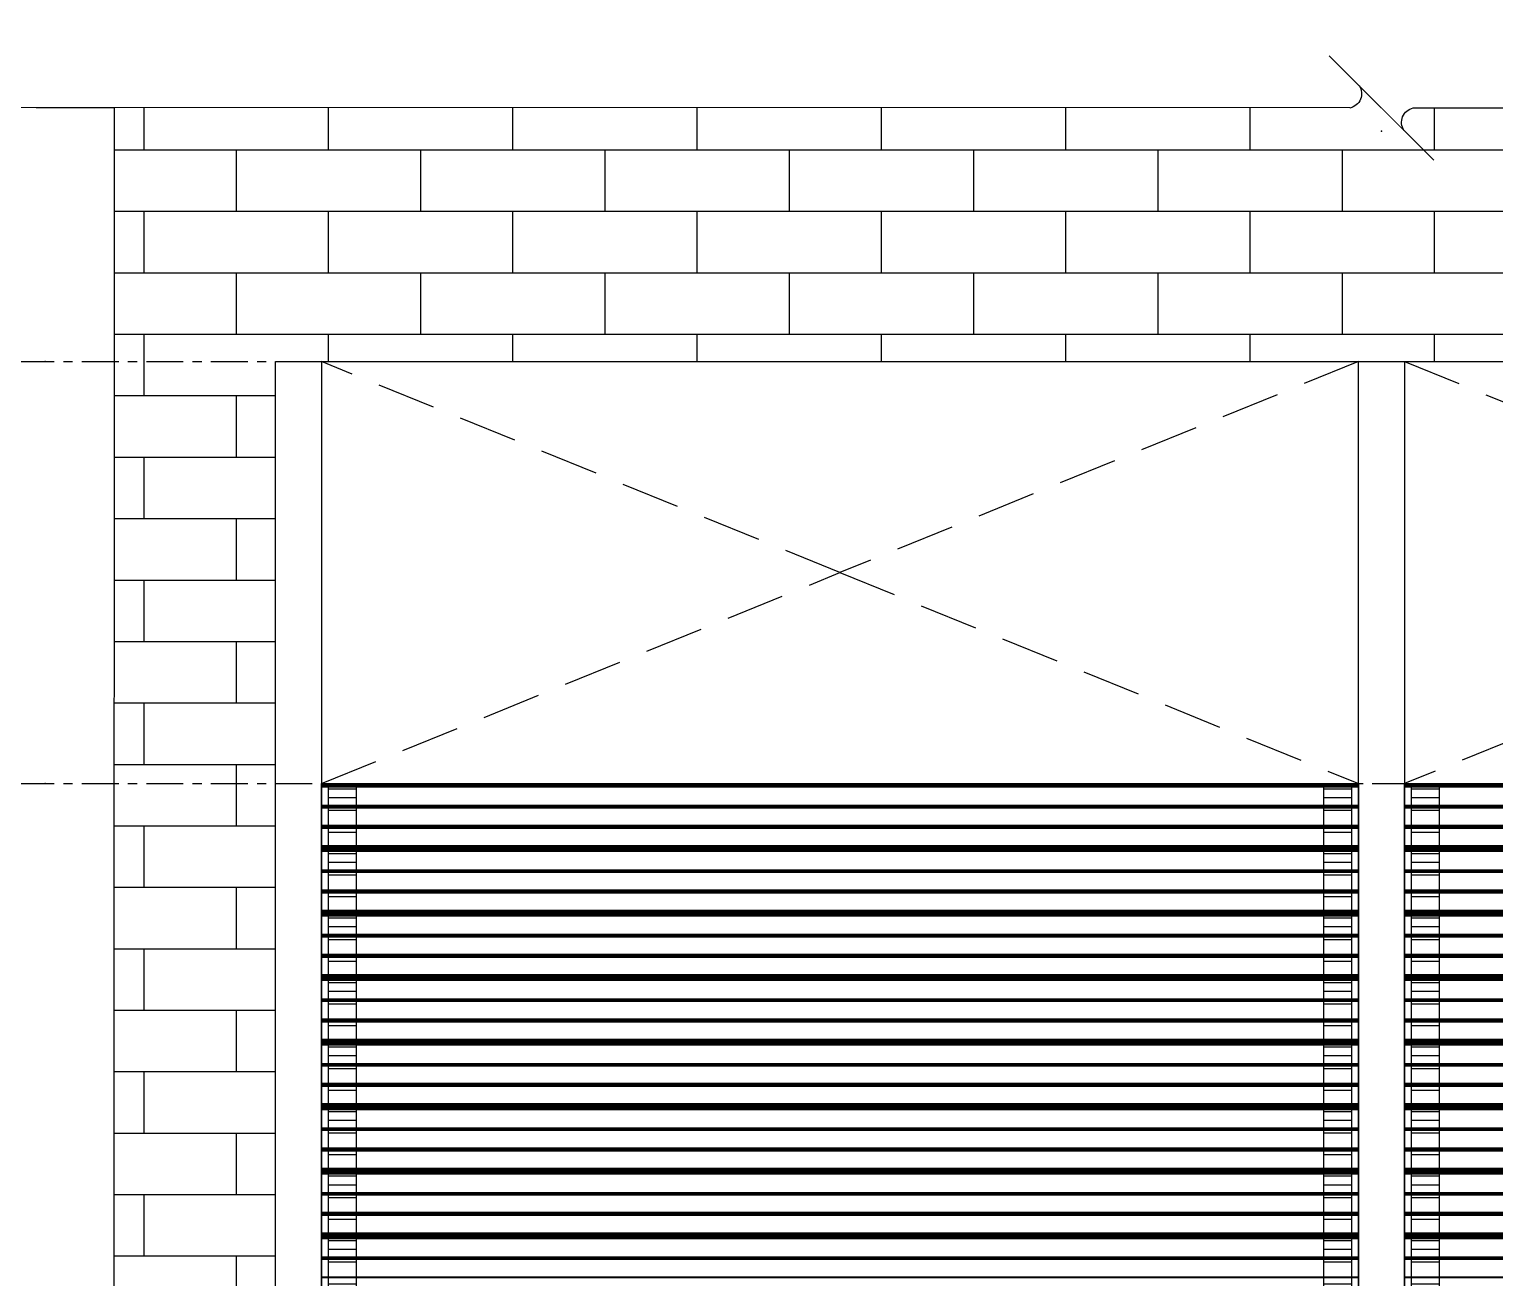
# Model space of a CAD drawing. Header units: millimetres. Extents: x -244126 to 368105, y -173968 to 259060.
# Drawn here: x 425 to 2015, y 58751 to 60105 of the extents above; entities that cross this region are included whole.
import ezdxf

# ---------------------------------------------------------------- set-up
doc = ezdxf.new("R2010")
doc.units = ezdxf.units.MM
doc.header["$MEASUREMENT"] = 0
for name, pattern in [('CENTER', [2, 1.25, -0.25, 0.25, -0.25]), ('HIDDEN', [9.525, 6.35, -3.175]), ('TA_GL_040.00000', [110, 40, -10, 10, -10, 40])]:
    doc.linetypes.add(name, pattern=pattern)
for name, color, linetype in [('000 - GRID', 8, 'CENTER'), ('000 - H A T C H', 8, 'Continuous'), ('000 - SYMBOL CON', 1, 'Continuous'), ('000 - WIPEOUT', 250, 'Continuous'), ('001 - ASCESSORIES', 1, 'Continuous'), ('002 - STRUCTURAL STEEL', 4, 'Continuous'), ('004 - WALL', 3, 'Continuous'), ('A04_TUBE SERIES', 7, 'Continuous')]:
    doc.layers.add(name, color=color, linetype=linetype)
doc.styles.add('TA', font='Cordia New.ttf', dxfattribs={"height": 4.5})

# ---------------------------------------------------------------- blocks, each defined once
blk = doc.blocks.new('*U3711')
at = {"layer": '000 - H A T C H'}
h = blk.add_hatch(dxfattribs=at)
h.set_pattern_fill('AR-BRSTD', color=0, scale=25)
h.set_pattern_definition([(0, (-1350, -100), (0, 66.675), []), (90, (-1350, -100), (-100, 66.675), [66.675, -66.675])])
h.paths.add_polyline_path([(-250, 3000), (-250, 0), (0, 0), (0, 2700), (2400, 2700), (2400, 0), (2650, 0), (2650, 3000)])
at = {"layer": '004 - WALL', "color": 0, "linetype": 'ByBlock'}
blk.add_lwpolyline([(2650, 3000), (-250, 3000), (-250, 0), (0, 0), (0, 2700), (2400, 2700), (2400, 0), (2650, 0), (2650, 3000)], close=True, dxfattribs=at)
blk = doc.blocks.new('*U3715')
at = {"layer": '002 - STRUCTURAL STEEL', "color": 0, "linetype": 'ByBlock'}
blk.add_lwpolyline([(0, 50), (2700, 50), (2700, 0), (0, 0)], close=True, dxfattribs=at)
blk = doc.blocks.new('*U3751')
at = {"color": 3}
blk.add_wipeout([(1.375, 3.006), (1.184, 2.931), (1.025, 2.8), (0.917, 2.625), (0.871, 2.424), (0.89, 2.219), (0.974, 2.031), (-0.969, 3.974), (-0.885, 3.787), (-0.866, 3.583), (-0.913, 3.384), (-1.021, 3.21), (-1.179, 3.079), (-1.37, 3.006), (-59.997, 3.02), (-59.997, -0.38), (60, -0.394), (60, 3.006)], dxfattribs=at).dxf.layer = '000 - WIPEOUT'
at = {"layer": '000 - SYMBOL CON', "color": 0}
blk.add_line((-1.37, 3.006), (-59.997, 3.02), dxfattribs=at)
blk = doc.blocks.new('*U3718')
at = {"color": 3}
blk.add_wipeout([(-0.969, 1.974), (0.974, 0.031), (0.89, 0.219), (0.871, 0.424), (0.917, 0.625), (1.025, 0.8), (1.184, 0.931), (1.375, 1.006), (62.109, 1.006), (62.109, 4.406), (-62.792, 4.421), (-62.792, 1.021), (-1.37, 1.006), (-1.179, 1.079), (-1.021, 1.21), (-0.913, 1.384), (-0.866, 1.583), (-0.885, 1.787)], dxfattribs=at).dxf.layer = '000 - WIPEOUT'
blk.add_point((0.003, 0.003), dxfattribs=at)
at = {"layer": '000 - SYMBOL CON', "color": 0, "extrusion": (0, 0, -1)}
blk.add_line((2.269, -1.263), (-2.269, 3.275), dxfattribs=at)
at = {"layer": '000 - SYMBOL CON', "color": 0}
for p, q in [((-1.37, 1.006), (-62.792, 1.021)), ((1.375, 1.006), (62.109, 1.006))]:
    blk.add_line(p, q, dxfattribs=at)
at = {"layer": '000 - SYMBOL CON', "color": 0, "extrusion": (0, 0, -1)}
for centre, radius, start, end in [((1.499, 1.626), 0.634, 146.72715, 258.27285), ((-1.507, 0.382), 0.638, 326.67996, 78.07944)]:
    blk.add_arc(centre, radius, start, end, dxfattribs=at)
blk = doc.blocks.new('*U3721')
at = {"layer": '000 - GRID', "color": 0, "linetype": 'ByBlock'}
blk.add_line((0, 100), (0, -3000), dxfattribs=at)
at = {"layer": '000 - GRID', "color": 0}
blk.add_point((0, 0), dxfattribs=at)
at = {"style": 'TA', "flags": 1}
blk.add_attdef('LOCATION', (6, 6), '', height=4.5, dxfattribs=at)
blk = doc.blocks.new('000 - ASSCESSORIES_FAMELINE_AL.FLEX_BK_FOR_70Z_[70Z-BK]_FRONT_VIEW')
at = {"layer": '001 - ASCESSORIES', "color": 8}
for p, q in [((-49.3, -15), (-49.3, 15)), ((-25.7, -15), (-25.7, 15)), ((-11.9, -15), (-11.9, 15)), ((-2.4, -15), (-2.4, 15))]:
    blk.add_line(p, q, dxfattribs=at)
at = {"layer": '001 - ASCESSORIES', "color": 0}
blk.add_lwpolyline([(-65.5, 15), (2.7, 15), (2.7, -15), (-65.5, -15)], close=True, dxfattribs=at)
blk = doc.blocks.new('*U3766')
at = {"color": 8}
for p, q in [((588.8, -225), (588.8, -1350)), ((589.1, -225), (589.1, -1350)), ((589.3, -225), (589.3, -1350)), ((589.5, -225), (589.5, -1350)), ((608.5, -225), (608.5, -1350)), ((608.7, -225), (608.7, -1350)), ((609, -225), (609, -1350)), ((609.3, -225), (609.3, -1350)), ((609.6, -225), (609.6, -1350)), ((609.9, -225), (609.9, -1350)), ((610.3, -225), (610.3, -1350)), ((610.7, -225), (610.7, -1350)), ((611.1, -225), (611.1, -1350)), ((631.2, -225), (631.2, -1350)), ((631.6, -225), (631.6, -1350)), ((632, -225), (632, -1350)), ((632.4, -225), (632.4, -1350)), ((632.8, -225), (632.8, -1350)), ((633.1, -225), (633.1, -1350)), ((633.1, -225), (633.1, -1350)), ((633.4, -225), (633.4, -1350)), ((633.7, -225), (633.7, -1350)), ((634, -225), (634, -1350)), ((634.2, -225), (634.2, -1350)), ((634.3, -225), (634.3, -1350)), ((634.4, -225), (634.4, -1350)), ((634.5, -225), (634.5, -1350)), ((634.8, -225), (634.8, -1350)), ((635.1, -225), (635.1, -1350)), ((635.5, -225), (635.5, -1350)), ((635.8, -225), (635.8, -1350)), ((636.2, -225), (636.2, -1350)), ((636.6, -225), (636.6, -1350)), ((637.4, -225), (637.4, -1350)), ((656.3, -225), (656.3, -1350)), ((656.7, -225), (656.7, -1350)), ((657.1, -225), (657.1, -1350)), ((657.5, -225), (657.5, -1350)), ((657.9, -225), (657.9, -1350)), ((658.2, -225), (658.2, -1350)), ((658.2, -225), (658.2, -1350)), ((658.5, -225), (658.5, -1350)), ((658.8, -225), (658.8, -1350)), ((659.1, -225), (659.1, -1350)), ((659.3, -225), (659.3, -1350)), ((659.5, -225), (659.5, -1350)), ((678.5, -225), (678.5, -1350)), ((678.7, -225), (678.7, -1350)), ((679, -225), (679, -1350)), ((679.3, -225), (679.3, -1350)), ((679.6, -225), (679.6, -1350)), ((679.9, -225), (679.9, -1350)), ((680.3, -225), (680.3, -1350)), ((680.7, -225), (680.7, -1350)), ((681.1, -225), (681.1, -1350)), ((701.2, -225), (701.2, -1350)), ((701.6, -225), (701.6, -1350)), ((702, -225), (702, -1350)), ((702.4, -225), (702.4, -1350)), ((702.8, -225), (702.8, -1350)), ((703.1, -225), (703.1, -1350)), ((703.1, -225), (703.1, -1350)), ((703.4, -225), (703.4, -1350)), ((703.7, -225), (703.7, -1350)), ((704, -225), (704, -1350)), ((704.2, -225), (704.2, -1350)), ((704.3, -225), (704.3, -1350)), ((704.4, -225), (704.4, -1350)), ((704.5, -225), (704.5, -1350)), ((704.8, -225), (704.8, -1350)), ((705.1, -225), (705.1, -1350)), ((705.5, -225), (705.5, -1350)), ((705.8, -225), (705.8, -1350)), ((706.2, -225), (706.2, -1350)), ((706.6, -225), (706.6, -1350)), ((707.4, -225), (707.4, -1350)), ((726.3, -225), (726.3, -1350)), ((726.7, -225), (726.7, -1350)), ((727.1, -225), (727.1, -1350)), ((727.5, -225), (727.5, -1350)), ((727.9, -225), (727.9, -1350)), ((728.2, -225), (728.2, -1350)), ((728.2, -225), (728.2, -1350)), ((728.5, -225), (728.5, -1350)), ((728.8, -225), (728.8, -1350)), ((729.1, -225), (729.1, -1350)), ((729.3, -225), (729.3, -1350)), ((729.5, -225), (729.5, -1350)), ((748.5, -225), (748.5, -1350)), ((748.7, -225), (748.7, -1350)), ((749, -225), (749, -1350)), ((749.3, -225), (749.3, -1350)), ((749.6, -225), (749.6, -1350)), ((749.9, -225), (749.9, -1350)), ((750.3, -225), (750.3, -1350)), ((750.7, -225), (750.7, -1350)), ((751.1, -225), (751.1, -1350)), ((771.2, -225), (771.2, -1350)), ((771.6, -225), (771.6, -1350)), ((772, -225), (772, -1350)), ((772.4, -225), (772.4, -1350)), ((772.8, -225), (772.8, -1350)), ((773.1, -225), (773.1, -1350)), ((773.1, -225), (773.1, -1350)), ((773.4, -225), (773.4, -1350)), ((773.7, -225), (773.7, -1350)), ((774, -225), (774, -1350)), ((774.2, -225), (774.2, -1350)), ((774.3, -225), (774.3, -1350)), ((774.4, -225), (774.4, -1350)), ((774.5, -225), (774.5, -1350)), ((774.8, -225), (774.8, -1350)), ((775.1, -225), (775.1, -1350)), ((775.5, -225), (775.5, -1350)), ((775.8, -225), (775.8, -1350)), ((776.2, -225), (776.2, -1350)), ((776.6, -225), (776.6, -1350)), ((777.4, -225), (777.4, -1350)), ((796.3, -225), (796.3, -1350)), ((796.7, -225), (796.7, -1350)), ((797.1, -225), (797.1, -1350)), ((797.5, -225), (797.5, -1350)), ((797.9, -225), (797.9, -1350)), ((798.2, -225), (798.2, -1350)), ((798.2, -225), (798.2, -1350)), ((798.5, -225), (798.5, -1350)), ((798.8, -225), (798.8, -1350)), ((799.1, -225), (799.1, -1350)), ((799.3, -225), (799.3, -1350)), ((799.5, -225), (799.5, -1350)), ((818.5, -225), (818.5, -1350)), ((818.7, -225), (818.7, -1350)), ((819, -225), (819, -1350)), ((819.3, -225), (819.3, -1350)), ((819.6, -225), (819.6, -1350)), ((819.9, -225), (819.9, -1350)), ((820.3, -225), (820.3, -1350)), ((820.7, -225), (820.7, -1350)), ((821.1, -225), (821.1, -1350)), ((841.2, -225), (841.2, -1350)), ((841.6, -225), (841.6, -1350)), ((842, -225), (842, -1350)), ((842.4, -225), (842.4, -1350)), ((842.8, -225), (842.8, -1350)), ((843.1, -225), (843.1, -1350)), ((843.1, -225), (843.1, -1350)), ((843.4, -225), (843.4, -1350)), ((843.7, -225), (843.7, -1350)), ((844, -225), (844, -1350)), ((844.2, -225), (844.2, -1350)), ((844.3, -225), (844.3, -1350)), ((844.4, -225), (844.4, -1350)), ((844.5, -225), (844.5, -1350)), ((844.8, -225), (844.8, -1350)), ((845.1, -225), (845.1, -1350)), ((845.5, -225), (845.5, -1350)), ((845.8, -225), (845.8, -1350)), ((846.2, -225), (846.2, -1350)), ((846.6, -225), (846.6, -1350)), ((847.4, -225), (847.4, -1350)), ((866.3, -225), (866.3, -1350)), ((866.7, -225), (866.7, -1350)), ((867.1, -225), (867.1, -1350)), ((867.5, -225), (867.5, -1350)), ((867.9, -225), (867.9, -1350)), ((868.2, -225), (868.2, -1350)), ((868.2, -225), (868.2, -1350)), ((868.5, -225), (868.5, -1350)), ((868.8, -225), (868.8, -1350)), ((869.1, -225), (869.1, -1350)), ((869.3, -225), (869.3, -1350)), ((869.5, -225), (869.5, -1350)), ((888.5, -225), (888.5, -1350)), ((888.7, -225), (888.7, -1350)), ((889, -225), (889, -1350)), ((889.3, -225), (889.3, -1350)), ((889.6, -225), (889.6, -1350)), ((889.9, -225), (889.9, -1350)), ((890.3, -225), (890.3, -1350)), ((890.7, -225), (890.7, -1350)), ((891.1, -225), (891.1, -1350)), ((911.2, -225), (911.2, -1350)), ((911.6, -225), (911.6, -1350)), ((912, -225), (912, -1350)), ((912.4, -225), (912.4, -1350)), ((912.8, -225), (912.8, -1350)), ((913.1, -225), (913.1, -1350)), ((913.1, -225), (913.1, -1350)), ((913.4, -225), (913.4, -1350)), ((913.7, -225), (913.7, -1350)), ((914, -225), (914, -1350)), ((914.2, -225), (914.2, -1350)), ((914.3, -225), (914.3, -1350)), ((914.4, -225), (914.4, -1350)), ((914.5, -225), (914.5, -1350)), ((914.8, -225), (914.8, -1350)), ((915.1, -225), (915.1, -1350)), ((915.5, -225), (915.5, -1350)), ((915.8, -225), (915.8, -1350)), ((916.2, -225), (916.2, -1350)), ((916.6, -225), (916.6, -1350)), ((917.4, -225), (917.4, -1350)), ((936.3, -225), (936.3, -1350)), ((936.7, -225), (936.7, -1350)), ((937.1, -225), (937.1, -1350)), ((937.5, -225), (937.5, -1350)), ((937.9, -225), (937.9, -1350)), ((938.2, -225), (938.2, -1350)), ((938.2, -225), (938.2, -1350)), ((938.5, -225), (938.5, -1350)), ((938.8, -225), (938.8, -1350)), ((939.1, -225), (939.1, -1350)), ((939.3, -225), (939.3, -1350)), ((939.5, -225), (939.5, -1350)), ((958.5, -225), (958.5, -1350)), ((958.7, -225), (958.7, -1350)), ((959, -225), (959, -1350)), ((959.3, -225), (959.3, -1350)), ((959.6, -225), (959.6, -1350)), ((959.9, -225), (959.9, -1350)), ((960.3, -225), (960.3, -1350)), ((960.7, -225), (960.7, -1350)), ((961.1, -225), (961.1, -1350)), ((981.2, -225), (981.2, -1350)), ((981.6, -225), (981.6, -1350)), ((982, -225), (982, -1350)), ((982.4, -225), (982.4, -1350)), ((982.8, -225), (982.8, -1350)), ((983.1, -225), (983.1, -1350)), ((983.1, -225), (983.1, -1350)), ((983.4, -225), (983.4, -1350)), ((983.7, -225), (983.7, -1350)), ((984, -225), (984, -1350)), ((984.2, -225), (984.2, -1350)), ((984.3, -225), (984.3, -1350)), ((984.4, -225), (984.4, -1350)), ((984.5, -225), (984.5, -1350)), ((984.8, -225), (984.8, -1350)), ((985.1, -225), (985.1, -1350)), ((985.5, -225), (985.5, -1350)), ((985.8, -225), (985.8, -1350)), ((986.2, -225), (986.2, -1350)), ((986.6, -225), (986.6, -1350)), ((987.4, -225), (987.4, -1350)), ((1006.3, -225), (1006.3, -1350)), ((1006.7, -225), (1006.7, -1350)), ((1007.1, -225), (1007.1, -1350)), ((1007.5, -225), (1007.5, -1350)), ((1007.9, -225), (1007.9, -1350)), ((1008.2, -225), (1008.2, -1350)), ((1008.2, -225), (1008.2, -1350)), ((1008.5, -225), (1008.5, -1350)), ((1008.8, -225), (1008.8, -1350)), ((1009.1, -225), (1009.1, -1350)), ((1009.3, -225), (1009.3, -1350)), ((1009.5, -225), (1009.5, -1350)), ((1028.5, -225), (1028.5, -1350)), ((1028.7, -225), (1028.7, -1350)), ((1029, -225), (1029, -1350)), ((1029.3, -225), (1029.3, -1350)), ((1029.6, -225), (1029.6, -1350)), ((1029.9, -225), (1029.9, -1350)), ((1030.3, -225), (1030.3, -1350)), ((1030.7, -225), (1030.7, -1350)), ((1031.1, -225), (1031.1, -1350)), ((1051.2, -225), (1051.2, -1350)), ((1051.6, -225), (1051.6, -1350)), ((1052, -225), (1052, -1350)), ((1052.4, -225), (1052.4, -1350)), ((1052.8, -225), (1052.8, -1350)), ((1053.1, -225), (1053.1, -1350)), ((1053.1, -225), (1053.1, -1350)), ((1053.4, -225), (1053.4, -1350)), ((1053.7, -225), (1053.7, -1350)), ((1054, -225), (1054, -1350)), ((1054.2, -225), (1054.2, -1350)), ((1054.3, -225), (1054.3, -1350)), ((1054.4, -225), (1054.4, -1350)), ((1054.5, -225), (1054.5, -1350)), ((1054.8, -225), (1054.8, -1350)), ((1055.1, -225), (1055.1, -1350)), ((1055.5, -225), (1055.5, -1350)), ((1055.8, -225), (1055.8, -1350)), ((1056.2, -225), (1056.2, -1350)), ((1056.6, -225), (1056.6, -1350)), ((1057.4, -225), (1057.4, -1350)), ((1076.3, -225), (1076.3, -1350)), ((1076.7, -225), (1076.7, -1350)), ((1077.1, -225), (1077.1, -1350)), ((1077.5, -225), (1077.5, -1350)), ((1077.9, -225), (1077.9, -1350)), ((1078.2, -225), (1078.2, -1350)), ((1078.2, -225), (1078.2, -1350)), ((1078.5, -225), (1078.5, -1350)), ((1078.8, -225), (1078.8, -1350)), ((1079.1, -225), (1079.1, -1350)), ((1079.3, -225), (1079.3, -1350)), ((1079.5, -225), (1079.5, -1350)), ((1098.5, -225), (1098.5, -1350)), ((1098.7, -225), (1098.7, -1350)), ((1099, -225), (1099, -1350)), ((1099.3, -225), (1099.3, -1350)), ((1099.6, -225), (1099.6, -1350)), ((1099.9, -225), (1099.9, -1350)), ((1100.3, -225), (1100.3, -1350)), ((1100.7, -225), (1100.7, -1350)), ((1101.1, -225), (1101.1, -1350)), ((1121.2, -225), (1121.2, -1350)), ((1121.6, -225), (1121.6, -1350)), ((1122, -225), (1122, -1350)), ((1122.4, -225), (1122.4, -1350)), ((1122.8, -225), (1122.8, -1350)), ((1123.1, -225), (1123.1, -1350)), ((1123.1, -225), (1123.1, -1350)), ((1123.4, -225), (1123.4, -1350)), ((1123.7, -225), (1123.7, -1350)), ((1124, -225), (1124, -1350)), ((1124.2, -225), (1124.2, -1350)), ((1124.4, -225), (1124.4, -1350))]:
    blk.add_line(p, q, dxfattribs=at)
at = {"color": 3}
for points in [[(564.1, -225), (634.7, -225), (634.7, -1350), (564.1, -1350)], [(634.1, -225), (704.7, -225), (704.7, -1350), (634.1, -1350)], [(704.1, -225), (774.7, -225), (774.7, -1350), (704.1, -1350)], [(774.1, -225), (844.7, -225), (844.7, -1350), (774.1, -1350)], [(844.1, -225), (914.7, -225), (914.7, -1350), (844.1, -1350)], [(914.1, -225), (984.7, -225), (984.7, -1350), (914.1, -1350)], [(984.1, -225), (1054.7, -225), (1054.7, -1350), (984.1, -1350)], [(1054.1, -225), (1124.7, -225), (1124.7, -1350), (1054.1, -1350)]]:
    blk.add_lwpolyline(points, close=True, dxfattribs=at)
at = {"layer": '001 - ASCESSORIES'}
for p in [(631, -247.5), (701, -247.5), (771, -247.5), (841, -247.5), (911, -247.5), (981, -247.5), (1051, -247.5), (1121, -247.5), (631, -1327.5), (701, -1327.5), (771, -1327.5), (841, -1327.5), (911, -1327.5), (981, -1327.5), (1051, -1327.5), (1121, -1327.5)]:
    blk.add_blockref('000 - ASSCESSORIES_FAMELINE_AL.FLEX_BK_FOR_70Z_[70Z-BK]_FRONT_VIEW', p, dxfattribs=at)
blk = doc.blocks.new('*U3767')
at = {"color": 8}
for p, q in [((588.8, -1400), (588.8, -2525)), ((589.1, -1400), (589.1, -2525)), ((589.3, -1400), (589.3, -2525)), ((589.5, -1400), (589.5, -2525)), ((608.5, -1400), (608.5, -2525)), ((608.7, -1400), (608.7, -2525)), ((609, -1400), (609, -2525)), ((609.3, -1400), (609.3, -2525)), ((609.6, -1400), (609.6, -2525)), ((609.9, -1400), (609.9, -2525)), ((610.3, -1400), (610.3, -2525)), ((610.7, -1400), (610.7, -2525)), ((611.1, -1400), (611.1, -2525)), ((631.2, -1400), (631.2, -2525)), ((631.6, -1400), (631.6, -2525)), ((632, -1400), (632, -2525)), ((632.4, -1400), (632.4, -2525)), ((632.8, -1400), (632.8, -2525)), ((633.1, -1400), (633.1, -2525)), ((633.1, -1400), (633.1, -2525)), ((633.4, -1400), (633.4, -2525)), ((633.7, -1400), (633.7, -2525)), ((634, -1400), (634, -2525)), ((634.2, -1400), (634.2, -2525)), ((634.3, -1400), (634.3, -2525)), ((634.4, -1400), (634.4, -2525)), ((634.5, -1400), (634.5, -2525)), ((634.8, -1400), (634.8, -2525)), ((635.1, -1400), (635.1, -2525)), ((635.5, -1400), (635.5, -2525)), ((635.8, -1400), (635.8, -2525)), ((636.2, -1400), (636.2, -2525)), ((636.6, -1400), (636.6, -2525)), ((637.4, -1400), (637.4, -2525)), ((656.3, -1400), (656.3, -2525)), ((656.7, -1400), (656.7, -2525)), ((657.1, -1400), (657.1, -2525)), ((657.5, -1400), (657.5, -2525)), ((657.9, -1400), (657.9, -2525)), ((658.2, -1400), (658.2, -2525)), ((658.2, -1400), (658.2, -2525)), ((658.5, -1400), (658.5, -2525)), ((658.8, -1400), (658.8, -2525)), ((659.1, -1400), (659.1, -2525)), ((659.3, -1400), (659.3, -2525)), ((659.5, -1400), (659.5, -2525)), ((678.5, -1400), (678.5, -2525)), ((678.7, -1400), (678.7, -2525)), ((679, -1400), (679, -2525)), ((679.3, -1400), (679.3, -2525)), ((679.6, -1400), (679.6, -2525)), ((679.9, -1400), (679.9, -2525)), ((680.3, -1400), (680.3, -2525)), ((680.7, -1400), (680.7, -2525)), ((681.1, -1400), (681.1, -2525)), ((701.2, -1400), (701.2, -2525)), ((701.6, -1400), (701.6, -2525)), ((702, -1400), (702, -2525)), ((702.4, -1400), (702.4, -2525)), ((702.8, -1400), (702.8, -2525)), ((703.1, -1400), (703.1, -2525)), ((703.1, -1400), (703.1, -2525)), ((703.4, -1400), (703.4, -2525)), ((703.7, -1400), (703.7, -2525)), ((704, -1400), (704, -2525)), ((704.2, -1400), (704.2, -2525)), ((704.3, -1400), (704.3, -2525)), ((704.4, -1400), (704.4, -2525)), ((704.5, -1400), (704.5, -2525)), ((704.8, -1400), (704.8, -2525)), ((705.1, -1400), (705.1, -2525)), ((705.5, -1400), (705.5, -2525)), ((705.8, -1400), (705.8, -2525)), ((706.2, -1400), (706.2, -2525)), ((706.6, -1400), (706.6, -2525)), ((707.4, -1400), (707.4, -2525)), ((726.3, -1400), (726.3, -2525)), ((726.7, -1400), (726.7, -2525)), ((727.1, -1400), (727.1, -2525)), ((727.5, -1400), (727.5, -2525)), ((727.9, -1400), (727.9, -2525)), ((728.2, -1400), (728.2, -2525)), ((728.2, -1400), (728.2, -2525)), ((728.5, -1400), (728.5, -2525)), ((728.8, -1400), (728.8, -2525)), ((729.1, -1400), (729.1, -2525)), ((729.3, -1400), (729.3, -2525)), ((729.5, -1400), (729.5, -2525)), ((748.5, -1400), (748.5, -2525)), ((748.7, -1400), (748.7, -2525)), ((749, -1400), (749, -2525)), ((749.3, -1400), (749.3, -2525)), ((749.6, -1400), (749.6, -2525)), ((749.9, -1400), (749.9, -2525)), ((750.3, -1400), (750.3, -2525)), ((750.7, -1400), (750.7, -2525)), ((751.1, -1400), (751.1, -2525)), ((771.2, -1400), (771.2, -2525)), ((771.6, -1400), (771.6, -2525)), ((772, -1400), (772, -2525)), ((772.4, -1400), (772.4, -2525)), ((772.8, -1400), (772.8, -2525)), ((773.1, -1400), (773.1, -2525)), ((773.1, -1400), (773.1, -2525)), ((773.4, -1400), (773.4, -2525)), ((773.7, -1400), (773.7, -2525)), ((774, -1400), (774, -2525)), ((774.2, -1400), (774.2, -2525)), ((774.3, -1400), (774.3, -2525)), ((774.4, -1400), (774.4, -2525)), ((774.5, -1400), (774.5, -2525)), ((774.8, -1400), (774.8, -2525)), ((775.1, -1400), (775.1, -2525)), ((775.5, -1400), (775.5, -2525)), ((775.8, -1400), (775.8, -2525)), ((776.2, -1400), (776.2, -2525)), ((776.6, -1400), (776.6, -2525)), ((777.4, -1400), (777.4, -2525)), ((796.3, -1400), (796.3, -2525)), ((796.7, -1400), (796.7, -2525)), ((797.1, -1400), (797.1, -2525)), ((797.5, -1400), (797.5, -2525)), ((797.9, -1400), (797.9, -2525)), ((798.2, -1400), (798.2, -2525)), ((798.2, -1400), (798.2, -2525)), ((798.5, -1400), (798.5, -2525)), ((798.8, -1400), (798.8, -2525)), ((799.1, -1400), (799.1, -2525)), ((799.3, -1400), (799.3, -2525)), ((799.5, -1400), (799.5, -2525)), ((818.5, -1400), (818.5, -2525)), ((818.7, -1400), (818.7, -2525)), ((819, -1400), (819, -2525)), ((819.3, -1400), (819.3, -2525)), ((819.6, -1400), (819.6, -2525)), ((819.9, -1400), (819.9, -2525)), ((820.3, -1400), (820.3, -2525)), ((820.7, -1400), (820.7, -2525)), ((821.1, -1400), (821.1, -2525)), ((841.2, -1400), (841.2, -2525)), ((841.6, -1400), (841.6, -2525)), ((842, -1400), (842, -2525)), ((842.4, -1400), (842.4, -2525)), ((842.8, -1400), (842.8, -2525)), ((843.1, -1400), (843.1, -2525)), ((843.1, -1400), (843.1, -2525)), ((843.4, -1400), (843.4, -2525)), ((843.7, -1400), (843.7, -2525)), ((844, -1400), (844, -2525)), ((844.2, -1400), (844.2, -2525)), ((844.3, -1400), (844.3, -2525)), ((844.4, -1400), (844.4, -2525)), ((844.5, -1400), (844.5, -2525)), ((844.8, -1400), (844.8, -2525)), ((845.1, -1400), (845.1, -2525)), ((845.5, -1400), (845.5, -2525)), ((845.8, -1400), (845.8, -2525)), ((846.2, -1400), (846.2, -2525)), ((846.6, -1400), (846.6, -2525)), ((847.4, -1400), (847.4, -2525)), ((866.3, -1400), (866.3, -2525)), ((866.7, -1400), (866.7, -2525)), ((867.1, -1400), (867.1, -2525)), ((867.5, -1400), (867.5, -2525)), ((867.9, -1400), (867.9, -2525)), ((868.2, -1400), (868.2, -2525)), ((868.2, -1400), (868.2, -2525)), ((868.5, -1400), (868.5, -2525)), ((868.8, -1400), (868.8, -2525)), ((869.1, -1400), (869.1, -2525)), ((869.3, -1400), (869.3, -2525)), ((869.5, -1400), (869.5, -2525)), ((888.5, -1400), (888.5, -2525)), ((888.7, -1400), (888.7, -2525)), ((889, -1400), (889, -2525)), ((889.3, -1400), (889.3, -2525)), ((889.6, -1400), (889.6, -2525)), ((889.9, -1400), (889.9, -2525)), ((890.3, -1400), (890.3, -2525)), ((890.7, -1400), (890.7, -2525)), ((891.1, -1400), (891.1, -2525)), ((911.2, -1400), (911.2, -2525)), ((911.6, -1400), (911.6, -2525)), ((912, -1400), (912, -2525)), ((912.4, -1400), (912.4, -2525)), ((912.8, -1400), (912.8, -2525)), ((913.1, -1400), (913.1, -2525)), ((913.1, -1400), (913.1, -2525)), ((913.4, -1400), (913.4, -2525)), ((913.7, -1400), (913.7, -2525)), ((914, -1400), (914, -2525)), ((914.2, -1400), (914.2, -2525)), ((914.3, -1400), (914.3, -2525)), ((914.4, -1400), (914.4, -2525)), ((914.5, -1400), (914.5, -2525)), ((914.8, -1400), (914.8, -2525)), ((915.1, -1400), (915.1, -2525)), ((915.5, -1400), (915.5, -2525)), ((915.8, -1400), (915.8, -2525)), ((916.2, -1400), (916.2, -2525)), ((916.6, -1400), (916.6, -2525)), ((917.4, -1400), (917.4, -2525)), ((936.3, -1400), (936.3, -2525)), ((936.7, -1400), (936.7, -2525)), ((937.1, -1400), (937.1, -2525)), ((937.5, -1400), (937.5, -2525)), ((937.9, -1400), (937.9, -2525)), ((938.2, -1400), (938.2, -2525)), ((938.2, -1400), (938.2, -2525)), ((938.5, -1400), (938.5, -2525)), ((938.8, -1400), (938.8, -2525)), ((939.1, -1400), (939.1, -2525)), ((939.3, -1400), (939.3, -2525)), ((939.5, -1400), (939.5, -2525)), ((958.5, -1400), (958.5, -2525)), ((958.7, -1400), (958.7, -2525)), ((959, -1400), (959, -2525)), ((959.3, -1400), (959.3, -2525)), ((959.6, -1400), (959.6, -2525)), ((959.9, -1400), (959.9, -2525)), ((960.3, -1400), (960.3, -2525)), ((960.7, -1400), (960.7, -2525)), ((961.1, -1400), (961.1, -2525)), ((981.2, -1400), (981.2, -2525)), ((981.6, -1400), (981.6, -2525)), ((982, -1400), (982, -2525)), ((982.4, -1400), (982.4, -2525)), ((982.8, -1400), (982.8, -2525)), ((983.1, -1400), (983.1, -2525)), ((983.1, -1400), (983.1, -2525)), ((983.4, -1400), (983.4, -2525)), ((983.7, -1400), (983.7, -2525)), ((984, -1400), (984, -2525)), ((984.2, -1400), (984.2, -2525)), ((984.3, -1400), (984.3, -2525)), ((984.4, -1400), (984.4, -2525)), ((984.5, -1400), (984.5, -2525)), ((984.8, -1400), (984.8, -2525)), ((985.1, -1400), (985.1, -2525)), ((985.5, -1400), (985.5, -2525)), ((985.8, -1400), (985.8, -2525)), ((986.2, -1400), (986.2, -2525)), ((986.6, -1400), (986.6, -2525)), ((987.4, -1400), (987.4, -2525)), ((1006.3, -1400), (1006.3, -2525)), ((1006.7, -1400), (1006.7, -2525)), ((1007.1, -1400), (1007.1, -2525)), ((1007.5, -1400), (1007.5, -2525)), ((1007.9, -1400), (1007.9, -2525)), ((1008.2, -1400), (1008.2, -2525)), ((1008.2, -1400), (1008.2, -2525)), ((1008.5, -1400), (1008.5, -2525)), ((1008.8, -1400), (1008.8, -2525)), ((1009.1, -1400), (1009.1, -2525)), ((1009.3, -1400), (1009.3, -2525)), ((1009.5, -1400), (1009.5, -2525)), ((1028.5, -1400), (1028.5, -2525)), ((1028.7, -1400), (1028.7, -2525)), ((1029, -1400), (1029, -2525)), ((1029.3, -1400), (1029.3, -2525)), ((1029.6, -1400), (1029.6, -2525)), ((1029.9, -1400), (1029.9, -2525)), ((1030.3, -1400), (1030.3, -2525)), ((1030.7, -1400), (1030.7, -2525)), ((1031.1, -1400), (1031.1, -2525)), ((1051.2, -1400), (1051.2, -2525)), ((1051.6, -1400), (1051.6, -2525)), ((1052, -1400), (1052, -2525)), ((1052.4, -1400), (1052.4, -2525)), ((1052.8, -1400), (1052.8, -2525)), ((1053.1, -1400), (1053.1, -2525)), ((1053.1, -1400), (1053.1, -2525)), ((1053.4, -1400), (1053.4, -2525)), ((1053.7, -1400), (1053.7, -2525)), ((1054, -1400), (1054, -2525)), ((1054.2, -1400), (1054.2, -2525)), ((1054.3, -1400), (1054.3, -2525)), ((1054.4, -1400), (1054.4, -2525)), ((1054.5, -1400), (1054.5, -2525)), ((1054.8, -1400), (1054.8, -2525)), ((1055.1, -1400), (1055.1, -2525)), ((1055.5, -1400), (1055.5, -2525)), ((1055.8, -1400), (1055.8, -2525)), ((1056.2, -1400), (1056.2, -2525)), ((1056.6, -1400), (1056.6, -2525)), ((1057.4, -1400), (1057.4, -2525)), ((1076.3, -1400), (1076.3, -2525)), ((1076.7, -1400), (1076.7, -2525)), ((1077.1, -1400), (1077.1, -2525)), ((1077.5, -1400), (1077.5, -2525)), ((1077.9, -1400), (1077.9, -2525)), ((1078.2, -1400), (1078.2, -2525)), ((1078.2, -1400), (1078.2, -2525)), ((1078.5, -1400), (1078.5, -2525)), ((1078.8, -1400), (1078.8, -2525)), ((1079.1, -1400), (1079.1, -2525)), ((1079.3, -1400), (1079.3, -2525)), ((1079.5, -1400), (1079.5, -2525)), ((1098.5, -1400), (1098.5, -2525)), ((1098.7, -1400), (1098.7, -2525)), ((1099, -1400), (1099, -2525)), ((1099.3, -1400), (1099.3, -2525)), ((1099.6, -1400), (1099.6, -2525)), ((1099.9, -1400), (1099.9, -2525)), ((1100.3, -1400), (1100.3, -2525)), ((1100.7, -1400), (1100.7, -2525)), ((1101.1, -1400), (1101.1, -2525)), ((1121.2, -1400), (1121.2, -2525)), ((1121.6, -1400), (1121.6, -2525)), ((1122, -1400), (1122, -2525)), ((1122.4, -1400), (1122.4, -2525)), ((1122.8, -1400), (1122.8, -2525)), ((1123.1, -1400), (1123.1, -2525)), ((1123.1, -1400), (1123.1, -2525)), ((1123.4, -1400), (1123.4, -2525)), ((1123.7, -1400), (1123.7, -2525)), ((1124, -1400), (1124, -2525)), ((1124.2, -1400), (1124.2, -2525)), ((1124.4, -1400), (1124.4, -2525))]:
    blk.add_line(p, q, dxfattribs=at)
at = {"color": 3}
for points in [[(564.1, -1400), (634.7, -1400), (634.7, -2525), (564.1, -2525)], [(634.1, -1400), (704.7, -1400), (704.7, -2525), (634.1, -2525)], [(704.1, -1400), (774.7, -1400), (774.7, -2525), (704.1, -2525)], [(774.1, -1400), (844.7, -1400), (844.7, -2525), (774.1, -2525)], [(844.1, -1400), (914.7, -1400), (914.7, -2525), (844.1, -2525)], [(914.1, -1400), (984.7, -1400), (984.7, -2525), (914.1, -2525)], [(984.1, -1400), (1054.7, -1400), (1054.7, -2525), (984.1, -2525)], [(1054.1, -1400), (1124.7, -1400), (1124.7, -2525), (1054.1, -2525)]]:
    blk.add_lwpolyline(points, close=True, dxfattribs=at)
at = {"layer": '001 - ASCESSORIES'}
for p in [(631, -1422.5), (701, -1422.5), (771, -1422.5), (841, -1422.5), (911, -1422.5), (981, -1422.5), (1051, -1422.5), (1121, -1422.5)]:
    blk.add_blockref('000 - ASSCESSORIES_FAMELINE_AL.FLEX_BK_FOR_70Z_[70Z-BK]_FRONT_VIEW', p, dxfattribs=at)

msp = doc.modelspace()

# ---------------------------------------------------------------- linework, layer by layer
at = {"layer": 'A04_TUBE SERIES', "color": 8, "linetype": 'HIDDEN', "ltscale": 10}
for points in [[(1867.40343, 59744.47557), (1304.90343, 59515.55509), (742.40343, 59744.47557)], [(1917.40343, 59744.47557), (2479.90343, 59515.55509), (3042.40343, 59744.47557)], [(742.40343, 59286.6346), (1304.90343, 59515.55509), (1867.40343, 59286.6346)], [(3042.40343, 59286.6346), (2479.90343, 59515.55509), (1917.40343, 59286.6346)]]:
    msp.add_lwpolyline(points, dxfattribs=at)

# ---------------------------------------------------------------- block references
at = {"color": 8}
msp.add_blockref('*U3711', (692.40343, 57044.47557), dxfattribs=at)
at = {"color": 2, "rotation": 90}
for name in ['*U3766', '*U3767']:
    msp.add_blockref(name, (517.42086, 58161.97397), dxfattribs=at)
at = {"layer": '002 - STRUCTURAL STEEL', "color": 1, "rotation": 90}
for p in [(742.40343, 57044.47557), (1917.40343, 57044.47557)]:
    msp.add_blockref('*U3715', p, dxfattribs=at)

# ---------------------------------------------------------------- next in the draw order: block references
at = {"layer": '000 - SYMBOL CON', "color": 2, "xscale": 25, "yscale": 25, "zscale": 25, "rotation": 270}
msp.add_blockref('*U3751', (442.27707, 58544.37445), dxfattribs=at)

# ---------------------------------------------------------------- next in the draw order: block references
at = {"layer": '000 - GRID', "linetype": 'TA_GL_040.00000', "rotation": 90}
for p in [(442.40343, 59744.47557), (442.40343, 59286.6346)]:
    msp.add_blockref('*U3721', p, dxfattribs=at)
at = {"layer": '000 - SYMBOL CON', "color": 2, "xscale": 25, "yscale": 25, "zscale": 25}
msp.add_blockref('*U3718', (1892.40343, 59994.47557), dxfattribs=at)

doc.saveas('drawing.dxf')
